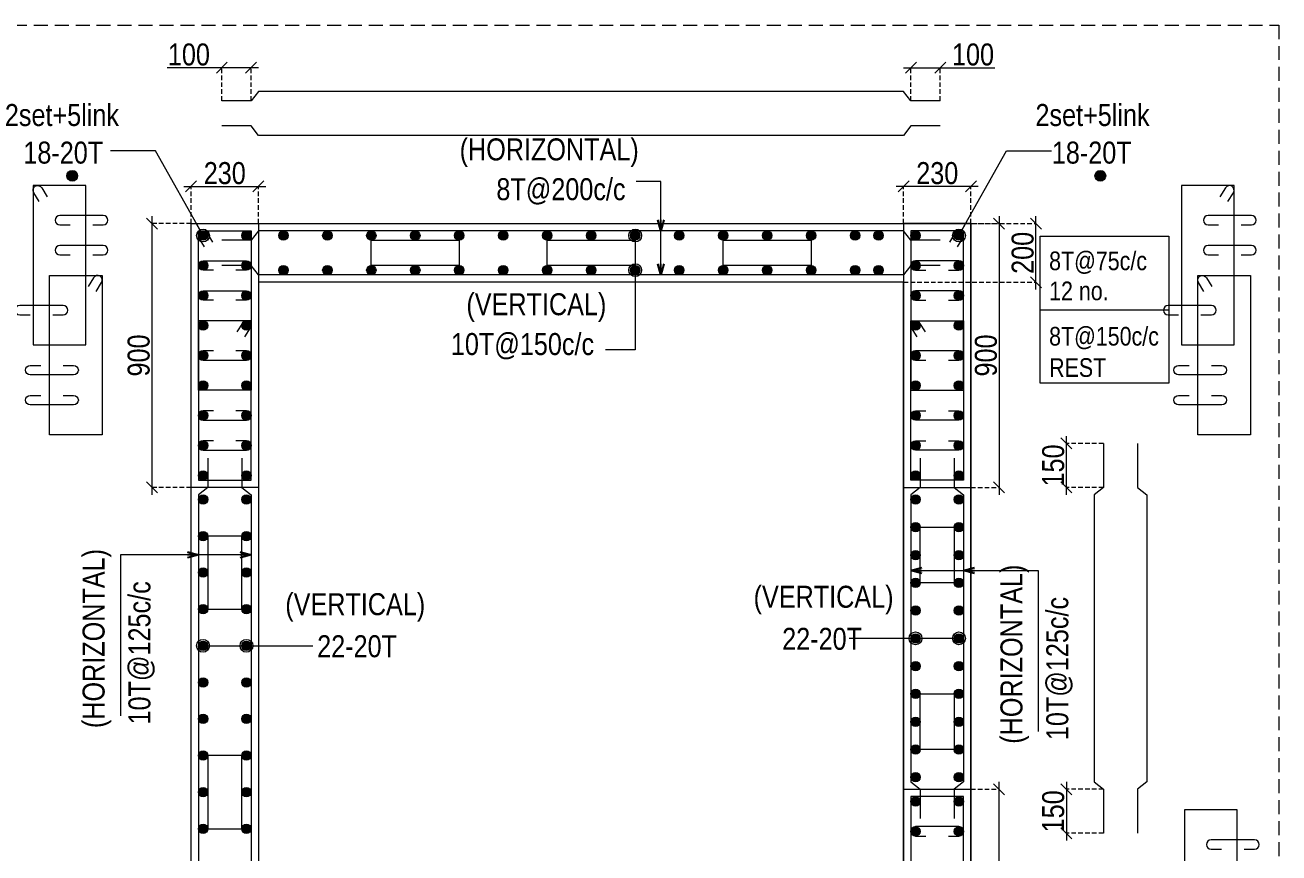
# Model space of a CAD drawing. Header units: millimetres. Extents: x 1112055 to 3390982, y -148532 to 766891.
# Drawn here: x 2625338 to 2642443, y 354300 to 365593 of the extents above; entities that cross this region are included whole.
import ezdxf

# ---------------------------------------------------------------- set-up
doc = ezdxf.new("R2010")
doc.units = ezdxf.units.MM
doc.header["$PDMODE"] = 35
doc.header["$PDSIZE"] = -25
doc.linetypes.add('DASHED2', pattern=[0.375, 0.25, -0.125])
doc.linetypes.add('Hidden', pattern=[9.525, 6.35, -3.175])
for name, color, linetype, lineweight in [('B COL. SIZE DIM', 220, 'Continuous', 25), ('B COLUMN', 1, 'Hidden', 9), ('B P.C.C', 251, 'Continuous', 0), ('B STEEL', 34, 'Continuous', 15), ('B STEEL TEXT', 7, 'Continuous', 15)]:
    doc.layers.add(name, color=color, linetype=linetype, lineweight=lineweight)
doc.styles.add('ARIAL', font='arial.ttf')
doc.styles.add('dim inside', font='romans.shx', dxfattribs={"width": 0.8, "height": 125})
doc.styles.add('SWINC', font='swissc.ttf')
doc.dimstyles.new('DIM 1', dxfattribs={"dimscale": 0, "dimtxt": 230, "dimasz": 150, "dimexe": 0.18, "dimexo": 0.0625, "dimgap": 0.5, "dimtad": 1, "dimdec": 0, "dimzin": 0, "dimdsep": 46, "dimtxsty": 'ARIAL', "dimblk": 'OBLIQUE', "dimcen": 6, "dimse1": 1, "dimse2": 1, "dimclrd": 256, "dimclrt": 256, "dimadec": 0, "dimazin": 2, "dimtfac": 0.75, "dimtdec": 0, "dimtix": 1, "dimtofl": 0, "dimtmove": 1, "dimatfit": 3, "dimldrblk": 'OPEN30', "dimfxl": 0.18, "dimfrac": 1, "dimtolj": 1, "dimtzin": 0, "dimlwd": -1, "dimarcsym": 0})
doc.dimstyles.new('dim inside', dxfattribs={"dimtxt": 125, "dimasz": 100, "dimexe": 0, "dimexo": 0, "dimgap": 10, "dimtad": 0, "dimdec": 0, "dimzin": 0, "dimdsep": 46, "dimtxsty": 'dim inside', "dimblk": 'SMALL', "dimcen": 0.09, "dimadec": 0, "dimazin": 0, "dimtfac": 1, "dimtdec": 0, "dimtofl": 0, "dimtmove": 0, "dimatfit": 3, "dimfxl": 1, "dimtolj": 1, "dimtzin": 0, "dimarcsym": 2})

# ---------------------------------------------------------------- blocks, each defined once
blk = doc.blocks.new('_Oblique')
at = {"color": 0, "linetype": 'ByBlock', "lineweight": -2}
blk.add_line((-0.5, -0.5), (0.5, 0.5), dxfattribs=at)
blk = doc.blocks.new('*D1569')
at = {"layer": 'B COL. SIZE DIM', "color": 250, "linetype": 'DASHED2', "lineweight": 9, "ltscale": 250, "transparency": 16777216}
for p, q in [((2638242, 355168), (2638626, 355168)), ((2638242, 351568), (2638626, 351568))]:
    blk.add_line(p, q, dxfattribs=at)
at = {"layer": 'B COL. SIZE DIM', "color": 250, "lineweight": 9, "ltscale": 250, "transparency": 16777216}
blk.add_line((2638626, 351468), (2638626, 355268), dxfattribs=at)
at = {"layer": 'Defpoints', "color": 0, "ltscale": 250, "transparency": 16777216}
for p in [(2638242, 355168), (2638626, 355168), (2638242, 351568)]:
    blk.add_point(p, dxfattribs=at)
at = {"layer": 'B COL. SIZE DIM', "color": 250, "lineweight": 9, "ltscale": 250, "transparency": 16777216, "xscale": 150, "yscale": 150, "zscale": 150}
for p, rotation in [((2638626, 355168), 90), ((2638626, 351568), 270)]:
    blk.add_blockref('_Oblique', p, dxfattribs=dict(at, rotation=rotation))
at = {"layer": 'B COL. SIZE DIM', "color": 6, "ltscale": 250, "transparency": 16777216, "insert": (2638447, 353368), "char_height": 300, "attachment_point": 5, "rotation": 90, "style": 'SWINC'}
blk.add_mtext('\\A1;900', dxfattribs=at)
blk = doc.blocks.new('*D1534')
at = {"layer": 'B COL. SIZE DIM', "color": 250, "lineweight": 9, "ltscale": 250, "transparency": 16777216}
blk.add_line((2638342, 363393), (2637222, 363393), dxfattribs=at)
at = {"layer": 'B COL. SIZE DIM', "color": 250, "linetype": 'DASHED2', "lineweight": 9, "ltscale": 250, "transparency": 16777216}
for p, q in [((2637322, 362886), (2637322, 363393)), ((2638242, 362886), (2638242, 363393))]:
    blk.add_line(p, q, dxfattribs=at)
at = {"layer": 'Defpoints', "color": 0, "ltscale": 250, "transparency": 16777216}
for p in [(2637322, 363393), (2637322, 362886), (2638242, 362886)]:
    blk.add_point(p, dxfattribs=at)
at = {"layer": 'B COL. SIZE DIM', "color": 250, "lineweight": 9, "ltscale": 250, "transparency": 16777216, "xscale": 150, "yscale": 150, "zscale": 150, "rotation": 180}
blk.add_blockref('_Oblique', (2637322, 363393), dxfattribs=at)
at = {"layer": 'B COL. SIZE DIM', "color": 250, "lineweight": 9, "ltscale": 250, "transparency": 16777216, "xscale": 150, "yscale": 150, "zscale": 150}
blk.add_blockref('_Oblique', (2638242, 363393), dxfattribs=at)
at = {"layer": 'B COL. SIZE DIM', "color": 6, "ltscale": 250, "transparency": 16777216, "insert": (2637782, 363572), "char_height": 300, "attachment_point": 5, "style": 'SWINC'}
blk.add_mtext('\\A1;230', dxfattribs=at)
blk = doc.blocks.new('*D1570')
at = {"layer": 'B COL. SIZE DIM', "color": 250, "lineweight": 9, "ltscale": 250, "transparency": 16777216}
blk.add_line((2638626, 362986), (2638626, 359186), dxfattribs=at)
at = {"layer": 'B COL. SIZE DIM', "color": 250, "linetype": 'DASHED2', "lineweight": 9, "ltscale": 250, "transparency": 16777216}
for p, q in [((2638242, 362886), (2638626, 362886)), ((2638242, 359286), (2638626, 359286))]:
    blk.add_line(p, q, dxfattribs=at)
at = {"layer": 'Defpoints', "color": 0, "ltscale": 250, "transparency": 16777216}
for p in [(2638242, 362886), (2638242, 359286), (2638626, 359286)]:
    blk.add_point(p, dxfattribs=at)
at = {"layer": 'B COL. SIZE DIM', "color": 250, "lineweight": 9, "ltscale": 250, "transparency": 16777216, "xscale": 150, "yscale": 150, "zscale": 150}
for p, rotation in [((2638626, 362886), 90), ((2638626, 359286), 270)]:
    blk.add_blockref('_Oblique', p, dxfattribs=dict(at, rotation=rotation))
at = {"layer": 'B COL. SIZE DIM', "color": 6, "ltscale": 250, "transparency": 16777216, "insert": (2638447, 361086), "char_height": 300, "attachment_point": 5, "rotation": 90, "style": 'SWINC'}
blk.add_mtext('\\A1;900', dxfattribs=at)
blk = doc.blocks.new('_Open30')
at = {"color": 0, "linetype": 'ByBlock', "lineweight": -2}
for p, q in [((-1, 0.27), (0, 0)), ((0, 0), (-1, -0.27)), ((0, 0), (-1, 0))]:
    blk.add_line(p, q, dxfattribs=at)
blk = doc.blocks.new('*D1517')
at = {"layer": 'B COL. SIZE DIM', "color": 250, "lineweight": 9, "ltscale": 250, "transparency": 16777216}
blk.add_line((2639544, 359186), (2639544, 359986), dxfattribs=at)
at = {"layer": 'B COL. SIZE DIM', "color": 250, "linetype": 'DASHED2', "lineweight": 9, "ltscale": 250, "transparency": 16777216}
for p, q in [((2640049, 359886), (2639544, 359886)), ((2640049, 359286), (2639544, 359286))]:
    blk.add_line(p, q, dxfattribs=at)
at = {"layer": 'Defpoints', "color": 0, "ltscale": 250, "transparency": 16777216}
for p in [(2639544, 359886), (2640049, 359886), (2640049, 359286)]:
    blk.add_point(p, dxfattribs=at)
at = {"layer": 'B COL. SIZE DIM', "color": 250, "lineweight": 9, "ltscale": 250, "transparency": 16777216, "xscale": 150, "yscale": 150, "zscale": 150}
for p, rotation in [((2639544, 359886), 90), ((2639544, 359286), 270)]:
    blk.add_blockref('_Oblique', p, dxfattribs=dict(at, rotation=rotation))
at = {"layer": 'B COL. SIZE DIM', "color": 6, "ltscale": 250, "transparency": 16777216, "insert": (2639365, 359586), "char_height": 300, "attachment_point": 5, "rotation": 90, "style": 'SWINC'}
blk.add_mtext('\\A1;150', dxfattribs=at)
blk = doc.blocks.new('*D1518')
at = {"layer": 'B COL. SIZE DIM', "color": 250, "lineweight": 9, "ltscale": 250, "transparency": 16777216}
blk.add_line((2639544, 355268), (2639544, 354468), dxfattribs=at)
at = {"layer": 'B COL. SIZE DIM', "color": 250, "linetype": 'DASHED2', "lineweight": 9, "ltscale": 250, "transparency": 16777216}
for p, q in [((2640049, 355168), (2639544, 355168)), ((2640049, 354568), (2639544, 354568))]:
    blk.add_line(p, q, dxfattribs=at)
at = {"layer": 'Defpoints', "color": 0, "ltscale": 250, "transparency": 16777216}
for p in [(2640049, 355168), (2639544, 354568), (2640049, 354568)]:
    blk.add_point(p, dxfattribs=at)
at = {"layer": 'B COL. SIZE DIM', "color": 250, "lineweight": 9, "ltscale": 250, "transparency": 16777216, "xscale": 150, "yscale": 150, "zscale": 150}
for p, rotation in [((2639544, 355168), 90), ((2639544, 354568), 270)]:
    blk.add_blockref('_Oblique', p, dxfattribs=dict(at, rotation=rotation))
at = {"layer": 'B COL. SIZE DIM', "color": 6, "ltscale": 250, "transparency": 16777216, "insert": (2639365, 354868), "char_height": 300, "attachment_point": 5, "rotation": 90, "style": 'SWINC'}
blk.add_mtext('\\A1;150', dxfattribs=at)
blk = doc.blocks.new('*D1519')
at = {"layer": 'B COL. SIZE DIM', "color": 250, "lineweight": 9, "ltscale": 250, "transparency": 16777216}
blk.add_line((2627502, 363393), (2628622, 363393), dxfattribs=at)
at = {"layer": 'B COL. SIZE DIM', "color": 250, "linetype": 'DASHED2', "lineweight": 9, "ltscale": 250, "transparency": 16777216}
for p, q in [((2627602, 362886), (2627602, 363393)), ((2628522, 362886), (2628522, 363393))]:
    blk.add_line(p, q, dxfattribs=at)
at = {"layer": 'Defpoints', "color": 0, "ltscale": 250, "transparency": 16777216}
for p in [(2628522, 363393), (2627602, 362886), (2628522, 362886)]:
    blk.add_point(p, dxfattribs=at)
at = {"layer": 'B COL. SIZE DIM', "color": 250, "lineweight": 9, "ltscale": 250, "transparency": 16777216, "xscale": 150, "yscale": 150, "zscale": 150, "rotation": 180}
blk.add_blockref('_Oblique', (2627602, 363393), dxfattribs=at)
at = {"layer": 'B COL. SIZE DIM', "color": 250, "lineweight": 9, "ltscale": 250, "transparency": 16777216, "xscale": 150, "yscale": 150, "zscale": 150}
blk.add_blockref('_Oblique', (2628522, 363393), dxfattribs=at)
at = {"layer": 'B COL. SIZE DIM', "color": 6, "ltscale": 250, "transparency": 16777216, "insert": (2628062, 363572), "char_height": 300, "attachment_point": 5, "style": 'SWINC'}
blk.add_mtext('\\A1;230', dxfattribs=at)
blk = doc.blocks.new('*D1520')
at = {"layer": 'B COL. SIZE DIM', "color": 250, "lineweight": 9, "ltscale": 250, "transparency": 16777216}
blk.add_line((2627068, 362986), (2627068, 359186), dxfattribs=at)
at = {"layer": 'B COL. SIZE DIM', "color": 250, "linetype": 'DASHED2', "lineweight": 9, "ltscale": 250, "transparency": 16777216}
for p, q in [((2627602, 362886), (2627068, 362886)), ((2627602, 359286), (2627068, 359286))]:
    blk.add_line(p, q, dxfattribs=at)
at = {"layer": 'Defpoints', "color": 0, "ltscale": 250, "transparency": 16777216}
for p in [(2627602, 362886), (2627068, 359286), (2627602, 359286)]:
    blk.add_point(p, dxfattribs=at)
at = {"layer": 'B COL. SIZE DIM', "color": 250, "lineweight": 9, "ltscale": 250, "transparency": 16777216, "xscale": 150, "yscale": 150, "zscale": 150}
for p, rotation in [((2627068, 362886), 90), ((2627068, 359286), 270)]:
    blk.add_blockref('_Oblique', p, dxfattribs=dict(at, rotation=rotation))
at = {"layer": 'B COL. SIZE DIM', "color": 6, "ltscale": 250, "transparency": 16777216, "insert": (2626889, 361086), "char_height": 300, "attachment_point": 5, "rotation": 90, "style": 'SWINC'}
blk.add_mtext('\\A1;900', dxfattribs=at)
blk = doc.blocks.new('*D1562')
at = {"layer": 'B COL. SIZE DIM', "color": 250, "lineweight": 9, "ltscale": 250, "transparency": 16777216}
for p, q in [((2637322, 365011), (2637822, 365011)), ((2637822, 365011), (2638569, 365011))]:
    blk.add_line(p, q, dxfattribs=at)
at = {"layer": 'B COL. SIZE DIM', "color": 250, "linetype": 'DASHED2', "lineweight": 9, "ltscale": 250, "transparency": 16777216}
for p, q in [((2637422, 364561), (2637422, 365011)), ((2637822, 364561), (2637822, 365011))]:
    blk.add_line(p, q, dxfattribs=at)
at = {"layer": 'Defpoints', "color": 0, "ltscale": 250, "transparency": 16777216}
for p in [(2637822, 365011), (2637422, 364561), (2637822, 364561)]:
    blk.add_point(p, dxfattribs=at)
at = {"layer": 'B COL. SIZE DIM', "color": 250, "lineweight": 9, "ltscale": 250, "transparency": 16777216, "xscale": 150, "yscale": 150, "zscale": 150, "rotation": 180}
blk.add_blockref('_Oblique', (2637422, 365011), dxfattribs=at)
at = {"layer": 'B COL. SIZE DIM', "color": 250, "lineweight": 9, "ltscale": 250, "transparency": 16777216, "xscale": 150, "yscale": 150, "zscale": 150}
blk.add_blockref('_Oblique', (2637822, 365011), dxfattribs=at)
at = {"layer": 'B COL. SIZE DIM', "color": 6, "ltscale": 250, "transparency": 16777216, "insert": (2638270, 365190), "char_height": 300, "attachment_point": 5, "style": 'SWINC'}
blk.add_mtext('\\A1;100', dxfattribs=at)
blk = doc.blocks.new('*D1530')
at = {"layer": 'B COL. SIZE DIM', "color": 250, "lineweight": 9, "ltscale": 250, "transparency": 16777216}
for p, q in [((2628022, 365011), (2627274, 365011)), ((2628522, 365011), (2628022, 365011))]:
    blk.add_line(p, q, dxfattribs=at)
at = {"layer": 'B COL. SIZE DIM', "color": 250, "linetype": 'DASHED2', "lineweight": 9, "ltscale": 250, "transparency": 16777216}
for p, q in [((2628022, 364561), (2628022, 365011)), ((2628422, 364561), (2628422, 365011))]:
    blk.add_line(p, q, dxfattribs=at)
at = {"layer": 'Defpoints', "color": 0, "ltscale": 250, "transparency": 16777216}
for p in [(2628022, 365011), (2628022, 364561), (2628422, 364561)]:
    blk.add_point(p, dxfattribs=at)
at = {"layer": 'B COL. SIZE DIM', "color": 250, "lineweight": 9, "ltscale": 250, "transparency": 16777216, "xscale": 150, "yscale": 150, "zscale": 150, "rotation": 180}
blk.add_blockref('_Oblique', (2628022, 365011), dxfattribs=at)
at = {"layer": 'B COL. SIZE DIM', "color": 250, "lineweight": 9, "ltscale": 250, "transparency": 16777216, "xscale": 150, "yscale": 150, "zscale": 150}
blk.add_blockref('_Oblique', (2628422, 365011), dxfattribs=at)
at = {"layer": 'B COL. SIZE DIM', "color": 6, "ltscale": 250, "transparency": 16777216, "insert": (2627573, 365190), "char_height": 300, "attachment_point": 5, "style": 'SWINC'}
blk.add_mtext('\\A1;100', dxfattribs=at)
blk = doc.blocks.new('*D1580')
at = {"layer": 'B COL. SIZE DIM', "color": 250, "lineweight": 9, "ltscale": 250, "transparency": 16777216}
blk.add_line((2639127, 361986), (2639127, 362986), dxfattribs=at)
at = {"layer": 'B COL. SIZE DIM', "color": 250, "linetype": 'DASHED2', "lineweight": 9, "ltscale": 250, "transparency": 16777216}
for p, q in [((2637322, 362886), (2639127, 362886)), ((2637322, 362086), (2639127, 362086))]:
    blk.add_line(p, q, dxfattribs=at)
at = {"layer": 'Defpoints', "color": 0, "ltscale": 250, "transparency": 16777216}
for p in [(2637322, 362886), (2639127, 362886), (2637322, 362086)]:
    blk.add_point(p, dxfattribs=at)
at = {"layer": 'B COL. SIZE DIM', "color": 250, "lineweight": 9, "ltscale": 250, "transparency": 16777216, "xscale": 150, "yscale": 150, "zscale": 150}
for p, rotation in [((2639127, 362886), 90), ((2639127, 362086), 270)]:
    blk.add_blockref('_Oblique', p, dxfattribs=dict(at, rotation=rotation))
at = {"layer": 'B COL. SIZE DIM', "color": 6, "ltscale": 250, "transparency": 16777216, "insert": (2638948, 362486), "char_height": 300, "attachment_point": 5, "rotation": 90, "style": 'SWINC'}
blk.add_mtext('\\A1;200', dxfattribs=at)

msp = doc.modelspace()

# ---------------------------------------------------------------- hatches: boundary and pattern name
at = {"layer": 'B STEEL', "lineweight": 13}
h = msp.add_hatch(color=256, dxfattribs=at)
h.dxf.hatch_style = 1
edge = h.paths.add_edge_path()
edge.add_arc((2625981.8, 363537.5), 73.3, 0, 360)
h = msp.add_hatch(color=256, dxfattribs=at)
h.dxf.hatch_style = 1
edge = h.paths.add_edge_path()
edge.add_arc((2640006.3, 363537.5), 73.3, 0, 360)
at = {"layer": 'B STEEL', "lineweight": 9, "ltscale": 0.5}
h = msp.add_hatch(color=34, dxfattribs=at)
edge = h.paths.add_edge_path()
edge.add_arc((2627765.5, 362721.9), 64, 360, 720, ccw=False)
h = msp.add_hatch(color=34, dxfattribs=at)
edge = h.paths.add_edge_path()
edge.add_arc((2628357.5, 362721.9), 64, -180, 180)
h = msp.add_hatch(color=34, dxfattribs=at)
edge = h.paths.add_edge_path()
edge.add_arc((2628861.5, 362721.9), 64, -180, 180)
h = msp.add_hatch(color=34, dxfattribs=at)
edge = h.paths.add_edge_path()
edge.add_arc((2629461.5, 362721.9), 64, -180, 180)
h = msp.add_hatch(color=34, dxfattribs=at)
edge = h.paths.add_edge_path()
edge.add_arc((2630061.5, 362721.9), 64, -180, 180)
h = msp.add_hatch(color=34, dxfattribs=at)
edge = h.paths.add_edge_path()
edge.add_arc((2630661.5, 362721.9), 64, -180, 180)
h = msp.add_hatch(color=34, dxfattribs=at)
edge = h.paths.add_edge_path()
edge.add_arc((2631261.5, 362721.9), 64, -180, 180)
h = msp.add_hatch(color=34, dxfattribs=at)
edge = h.paths.add_edge_path()
edge.add_arc((2631861.5, 362721.9), 64, -180, 180)
h = msp.add_hatch(color=34, dxfattribs=at)
edge = h.paths.add_edge_path()
edge.add_arc((2632461.5, 362721.9), 64, 0, 360, ccw=False)
h = msp.add_hatch(color=34, dxfattribs=at)
edge = h.paths.add_edge_path()
edge.add_arc((2633061.5, 362721.9), 64, -180, 180)
h = msp.add_hatch(color=34, dxfattribs=at)
edge = h.paths.add_edge_path()
edge.add_arc((2633661.5, 362721.9), 64, -180, 180)
h = msp.add_hatch(color=34, dxfattribs=at)
edge = h.paths.add_edge_path()
edge.add_arc((2634261.5, 362721.9), 64, 0, 360, ccw=False)
h = msp.add_hatch(color=34, dxfattribs=at)
edge = h.paths.add_edge_path()
edge.add_arc((2634861.5, 362721.9), 64, 0, 360, ccw=False)
h = msp.add_hatch(color=34, dxfattribs=at)
edge = h.paths.add_edge_path()
edge.add_arc((2635461.5, 362721.9), 64, 0, 360, ccw=False)
h = msp.add_hatch(color=34, dxfattribs=at)
edge = h.paths.add_edge_path()
edge.add_arc((2636061.5, 362721.9), 64, 0, 360, ccw=False)
h = msp.add_hatch(color=34, dxfattribs=at)
edge = h.paths.add_edge_path()
edge.add_arc((2636661.5, 362721.9), 64, 0, 360, ccw=False)
h = msp.add_hatch(color=34, dxfattribs=at)
edge = h.paths.add_edge_path()
edge.add_arc((2636981.5, 362721.9), 64, 0, 360, ccw=False)
h = msp.add_hatch(color=34, dxfattribs=at)
edge = h.paths.add_edge_path()
edge.add_arc((2637485.5, 362721.9), 64, 0, 360, ccw=False)
h = msp.add_hatch(color=34, dxfattribs=at)
edge = h.paths.add_edge_path()
edge.add_arc((2638077.5, 362721.9), 64, -540, -180)
at = {"layer": 'B STEEL', "lineweight": 30}
h = msp.add_hatch(color=34, dxfattribs=at)
edge = h.paths.add_edge_path()
edge.add_arc((2627765.5, 362312.9), 64, -180, 180)
h = msp.add_hatch(color=34, dxfattribs=at)
edge = h.paths.add_edge_path()
edge.add_arc((2628357.5, 362312.9), 64, -180, 180)
at = {"layer": 'B STEEL', "lineweight": 9, "ltscale": 0.5}
h = msp.add_hatch(color=34, dxfattribs=at)
edge = h.paths.add_edge_path()
edge.add_arc((2628861.5, 362249.9), 64, -180, 180)
h = msp.add_hatch(color=34, dxfattribs=at)
edge = h.paths.add_edge_path()
edge.add_arc((2629461.5, 362249.9), 64, -180, 180)
h = msp.add_hatch(color=34, dxfattribs=at)
edge = h.paths.add_edge_path()
edge.add_arc((2630061.5, 362249.9), 64, -180, 180)
h = msp.add_hatch(color=34, dxfattribs=at)
edge = h.paths.add_edge_path()
edge.add_arc((2630661.5, 362249.9), 64, -180, 180)
h = msp.add_hatch(color=34, dxfattribs=at)
edge = h.paths.add_edge_path()
edge.add_arc((2631261.5, 362249.9), 64, -180, 180)
h = msp.add_hatch(color=34, dxfattribs=at)
edge = h.paths.add_edge_path()
edge.add_arc((2631861.5, 362249.9), 64, -180, 180)
h = msp.add_hatch(color=34, dxfattribs=at)
edge = h.paths.add_edge_path()
edge.add_arc((2632461.5, 362249.9), 64, 0, 360, ccw=False)
h = msp.add_hatch(color=34, dxfattribs=at)
edge = h.paths.add_edge_path()
edge.add_arc((2633061.5, 362249.9), 64, -180, 180)
h = msp.add_hatch(color=34, dxfattribs=at)
edge = h.paths.add_edge_path()
edge.add_arc((2633661.5, 362249.9), 64, -180, 180)
h = msp.add_hatch(color=34, dxfattribs=at)
edge = h.paths.add_edge_path()
edge.add_arc((2634261.5, 362249.9), 64, 0, 360, ccw=False)
h = msp.add_hatch(color=34, dxfattribs=at)
edge = h.paths.add_edge_path()
edge.add_arc((2634861.5, 362249.9), 64, 0, 360, ccw=False)
h = msp.add_hatch(color=34, dxfattribs=at)
edge = h.paths.add_edge_path()
edge.add_arc((2635461.5, 362249.9), 64, 0, 360, ccw=False)
h = msp.add_hatch(color=34, dxfattribs=at)
edge = h.paths.add_edge_path()
edge.add_arc((2636061.5, 362249.9), 64, 0, 360, ccw=False)
h = msp.add_hatch(color=34, dxfattribs=at)
edge = h.paths.add_edge_path()
edge.add_arc((2636661.5, 362249.9), 64, 0, 360, ccw=False)
h = msp.add_hatch(color=34, dxfattribs=at)
edge = h.paths.add_edge_path()
edge.add_arc((2636981.5, 362249.9), 64, 0, 360, ccw=False)
at = {"layer": 'B STEEL', "lineweight": 30}
h = msp.add_hatch(color=34, dxfattribs=at)
edge = h.paths.add_edge_path()
edge.add_arc((2637485.5, 362312.9), 64, -180, 180)
h = msp.add_hatch(color=34, dxfattribs=at)
edge = h.paths.add_edge_path()
edge.add_arc((2638077.5, 362312.9), 64, -180, 180)
h = msp.add_hatch(color=34, dxfattribs=at)
edge = h.paths.add_edge_path()
edge.add_arc((2627765.5, 361903.9), 64, -180, 180)
h = msp.add_hatch(color=34, dxfattribs=at)
edge = h.paths.add_edge_path()
edge.add_arc((2628357.5, 361903.9), 64, -180, 180)
h = msp.add_hatch(color=34, dxfattribs=at)
edge = h.paths.add_edge_path()
edge.add_arc((2637485.5, 361903.9), 64, -180, 180)
h = msp.add_hatch(color=34, dxfattribs=at)
edge = h.paths.add_edge_path()
edge.add_arc((2638077.5, 361903.9), 64, -180, 180)
h = msp.add_hatch(color=34, dxfattribs=at)
edge = h.paths.add_edge_path()
edge.add_arc((2627765.5, 361494.9), 64, -180, 180)
h = msp.add_hatch(color=34, dxfattribs=at)
edge = h.paths.add_edge_path()
edge.add_arc((2628357.5, 361494.9), 64, -180, 180)
h = msp.add_hatch(color=34, dxfattribs=at)
edge = h.paths.add_edge_path()
edge.add_arc((2637485.5, 361494.9), 64, -180, 180)
h = msp.add_hatch(color=34, dxfattribs=at)
edge = h.paths.add_edge_path()
edge.add_arc((2638077.5, 361494.9), 64, -180, 180)
h = msp.add_hatch(color=34, dxfattribs=at)
edge = h.paths.add_edge_path()
edge.add_arc((2627765.5, 361085.9), 64, -180, 180)
h = msp.add_hatch(color=34, dxfattribs=at)
edge = h.paths.add_edge_path()
edge.add_arc((2628357.5, 361085.9), 64, -180, 180)
h = msp.add_hatch(color=34, dxfattribs=at)
edge = h.paths.add_edge_path()
edge.add_arc((2637485.5, 361085.9), 64, -180, 180)
h = msp.add_hatch(color=34, dxfattribs=at)
edge = h.paths.add_edge_path()
edge.add_arc((2638077.5, 361085.9), 64, -180, 180)
h = msp.add_hatch(color=34, dxfattribs=at)
edge = h.paths.add_edge_path()
edge.add_arc((2627765.5, 360676.9), 64, -180, 180)
h = msp.add_hatch(color=34, dxfattribs=at)
edge = h.paths.add_edge_path()
edge.add_arc((2628357.5, 360676.9), 64, -180, 180)
h = msp.add_hatch(color=34, dxfattribs=at)
edge = h.paths.add_edge_path()
edge.add_arc((2637485.5, 360676.9), 64, -180, 180)
h = msp.add_hatch(color=34, dxfattribs=at)
edge = h.paths.add_edge_path()
edge.add_arc((2638077.5, 360676.9), 64, -180, 180)
h = msp.add_hatch(color=34, dxfattribs=at)
edge = h.paths.add_edge_path()
edge.add_arc((2627765.5, 360267.9), 64, -180, 180)
h = msp.add_hatch(color=34, dxfattribs=at)
edge = h.paths.add_edge_path()
edge.add_arc((2628357.5, 360267.9), 64, -180, 180)
h = msp.add_hatch(color=34, dxfattribs=at)
edge = h.paths.add_edge_path()
edge.add_arc((2637485.5, 360267.9), 64, -180, 180)
h = msp.add_hatch(color=34, dxfattribs=at)
edge = h.paths.add_edge_path()
edge.add_arc((2638077.5, 360267.9), 64, -180, 180)
h = msp.add_hatch(color=34, dxfattribs=at)
edge = h.paths.add_edge_path()
edge.add_arc((2627765.5, 359858.9), 64, -180, 180)
h = msp.add_hatch(color=34, dxfattribs=at)
edge = h.paths.add_edge_path()
edge.add_arc((2628357.5, 359858.9), 64, -180, 180)
h = msp.add_hatch(color=34, dxfattribs=at)
edge = h.paths.add_edge_path()
edge.add_arc((2637485.5, 359858.9), 64, -180, 180)
h = msp.add_hatch(color=34, dxfattribs=at)
edge = h.paths.add_edge_path()
edge.add_arc((2638077.5, 359858.9), 64, -180, 180)
at = {"layer": 'B STEEL', "lineweight": 9, "ltscale": 0.5}
h = msp.add_hatch(color=34, dxfattribs=at)
edge = h.paths.add_edge_path()
edge.add_arc((2627765.5, 359449.9), 64, -360, 0)
h = msp.add_hatch(color=34, dxfattribs=at)
edge = h.paths.add_edge_path()
edge.add_arc((2628357.5, 359449.9), 64, 180, 540, ccw=False)
h = msp.add_hatch(color=34, dxfattribs=at)
edge = h.paths.add_edge_path()
edge.add_arc((2637485.5, 359449.9), 64, -360, 0)
h = msp.add_hatch(color=34, dxfattribs=at)
edge = h.paths.add_edge_path()
edge.add_arc((2638077.5, 359449.9), 64, 180, 540, ccw=False)
h = msp.add_hatch(color=34, dxfattribs=at)
edge = h.paths.add_edge_path()
edge.add_arc((2627765.5, 359121.9), 64, -360, 0)
h = msp.add_hatch(color=34, dxfattribs=at)
edge = h.paths.add_edge_path()
edge.add_arc((2628357.5, 359121.9), 64, 180, 540, ccw=False)
h = msp.add_hatch(color=34, dxfattribs=at)
edge = h.paths.add_edge_path()
edge.add_arc((2637485.5, 359121.9), 64, -360, 0)
h = msp.add_hatch(color=34, dxfattribs=at)
edge = h.paths.add_edge_path()
edge.add_arc((2638077.5, 359121.9), 64, 180, 540, ccw=False)
h = msp.add_hatch(color=34, dxfattribs=at)
edge = h.paths.add_edge_path()
edge.add_arc((2637485.5, 358742.9), 64, -360, 0)
h = msp.add_hatch(color=34, dxfattribs=at)
edge = h.paths.add_edge_path()
edge.add_arc((2638077.5, 358742.9), 64, 180, 540, ccw=False)
h = msp.add_hatch(color=34, dxfattribs=at)
edge = h.paths.add_edge_path()
edge.add_arc((2627765.5, 358622.9), 64, -360, 0)
h = msp.add_hatch(color=34, dxfattribs=at)
edge = h.paths.add_edge_path()
edge.add_arc((2628357.5, 358622.9), 64, 180, 540, ccw=False)
h = msp.add_hatch(color=34, dxfattribs=at)
edge = h.paths.add_edge_path()
edge.add_arc((2637485.5, 358363.9), 64, -360, 0)
h = msp.add_hatch(color=34, dxfattribs=at)
edge = h.paths.add_edge_path()
edge.add_arc((2638077.5, 358363.9), 64, 180, 540, ccw=False)
h = msp.add_hatch(color=34, dxfattribs=at)
edge = h.paths.add_edge_path()
edge.add_arc((2627765.5, 358123.9), 64, -360, 0)
h = msp.add_hatch(color=34, dxfattribs=at)
edge = h.paths.add_edge_path()
edge.add_arc((2628357.5, 358123.9), 64, 180, 540, ccw=False)
h = msp.add_hatch(color=34, dxfattribs=at)
edge = h.paths.add_edge_path()
edge.add_arc((2637485.5, 357984.9), 64, -360, 0)
h = msp.add_hatch(color=34, dxfattribs=at)
edge = h.paths.add_edge_path()
edge.add_arc((2638077.5, 357984.9), 64, 180, 540, ccw=False)
h = msp.add_hatch(color=34, dxfattribs=at)
edge = h.paths.add_edge_path()
edge.add_arc((2627765.5, 357624.9), 64, -360, 0)
h = msp.add_hatch(color=34, dxfattribs=at)
edge = h.paths.add_edge_path()
edge.add_arc((2628357.5, 357624.9), 64, 180, 540, ccw=False)
h = msp.add_hatch(color=34, dxfattribs=at)
edge = h.paths.add_edge_path()
edge.add_arc((2637485.5, 357605.9), 64, -360, 0)
h = msp.add_hatch(color=34, dxfattribs=at)
edge = h.paths.add_edge_path()
edge.add_arc((2638077.5, 357605.9), 64, 180, 540, ccw=False)
h = msp.add_hatch(color=34, dxfattribs=at)
edge = h.paths.add_edge_path()
edge.add_arc((2627765.5, 357125.9), 64, -360, 0)
h = msp.add_hatch(color=34, dxfattribs=at)
edge = h.paths.add_edge_path()
edge.add_arc((2628357.5, 357125.9), 64, 180, 540, ccw=False)
h = msp.add_hatch(color=34, dxfattribs=at)
edge = h.paths.add_edge_path()
edge.add_arc((2637485.5, 357226.9), 64, -360, 0)
h = msp.add_hatch(color=34, dxfattribs=at)
edge = h.paths.add_edge_path()
edge.add_arc((2638077.5, 357226.9), 64, 180, 540, ccw=False)
h = msp.add_hatch(color=34, dxfattribs=at)
edge = h.paths.add_edge_path()
edge.add_arc((2637485.5, 356847.9), 64, -360, 0)
h = msp.add_hatch(color=34, dxfattribs=at)
edge = h.paths.add_edge_path()
edge.add_arc((2638077.5, 356847.9), 64, 180, 540, ccw=False)
h = msp.add_hatch(color=34, dxfattribs=at)
edge = h.paths.add_edge_path()
edge.add_arc((2627765.5, 356626.9), 64, -360, 0)
h = msp.add_hatch(color=34, dxfattribs=at)
edge = h.paths.add_edge_path()
edge.add_arc((2628357.5, 356626.9), 64, 180, 540, ccw=False)
h = msp.add_hatch(color=34, dxfattribs=at)
edge = h.paths.add_edge_path()
edge.add_arc((2637485.5, 356468.9), 64, -360, 0)
h = msp.add_hatch(color=34, dxfattribs=at)
edge = h.paths.add_edge_path()
edge.add_arc((2638077.5, 356468.9), 64, 180, 540, ccw=False)
h = msp.add_hatch(color=34, dxfattribs=at)
edge = h.paths.add_edge_path()
edge.add_arc((2627765.5, 356127.9), 64, -360, 0)
h = msp.add_hatch(color=34, dxfattribs=at)
edge = h.paths.add_edge_path()
edge.add_arc((2628357.5, 356127.9), 64, 180, 540, ccw=False)
h = msp.add_hatch(color=34, dxfattribs=at)
edge = h.paths.add_edge_path()
edge.add_arc((2637485.5, 356089.9), 64, -360, 0)
h = msp.add_hatch(color=34, dxfattribs=at)
edge = h.paths.add_edge_path()
edge.add_arc((2638077.5, 356089.9), 64, 180, 540, ccw=False)
h = msp.add_hatch(color=34, dxfattribs=at)
edge = h.paths.add_edge_path()
edge.add_arc((2627765.5, 355628.9), 64, -360, 0)
h = msp.add_hatch(color=34, dxfattribs=at)
edge = h.paths.add_edge_path()
edge.add_arc((2628357.5, 355628.9), 64, 180, 540, ccw=False)
h = msp.add_hatch(color=34, dxfattribs=at)
edge = h.paths.add_edge_path()
edge.add_arc((2637485.5, 355710.9), 64, -360, 0)
h = msp.add_hatch(color=34, dxfattribs=at)
edge = h.paths.add_edge_path()
edge.add_arc((2638077.5, 355710.9), 64, 180, 540, ccw=False)
h = msp.add_hatch(color=34, dxfattribs=at)
edge = h.paths.add_edge_path()
edge.add_arc((2637485.5, 355331.9), 64, 0, 360, ccw=False)
h = msp.add_hatch(color=34, dxfattribs=at)
edge = h.paths.add_edge_path()
edge.add_arc((2638077.5, 355331.9), 64, -540, -180)
h = msp.add_hatch(color=34, dxfattribs=at)
edge = h.paths.add_edge_path()
edge.add_arc((2627765.5, 355129.9), 64, -360, 0)
h = msp.add_hatch(color=34, dxfattribs=at)
edge = h.paths.add_edge_path()
edge.add_arc((2628357.5, 355129.9), 64, 180, 540, ccw=False)
h = msp.add_hatch(color=34, dxfattribs=at)
edge = h.paths.add_edge_path()
edge.add_arc((2637485.5, 355003.9), 64, 0, 360, ccw=False)
h = msp.add_hatch(color=34, dxfattribs=at)
edge = h.paths.add_edge_path()
edge.add_arc((2638077.5, 355003.9), 64, -540, -180)
h = msp.add_hatch(color=34, dxfattribs=at)
edge = h.paths.add_edge_path()
edge.add_arc((2627765.5, 354630.9), 64, -360, 0)
h = msp.add_hatch(color=34, dxfattribs=at)
edge = h.paths.add_edge_path()
edge.add_arc((2628357.5, 354630.9), 64, 180, 540, ccw=False)
at = {"layer": 'B STEEL', "lineweight": 30}
h = msp.add_hatch(color=34, dxfattribs=at)
edge = h.paths.add_edge_path()
edge.add_arc((2637485.5, 354594.9), 64, -180, 180)
h = msp.add_hatch(color=34, dxfattribs=at)
edge = h.paths.add_edge_path()
edge.add_arc((2638077.5, 354594.9), 64, -180, 180)

# ---------------------------------------------------------------- linework, layer by layer
at = {"layer": 'B COLUMN', "color": 1, "linetype": 'ByBlock', "lineweight": 20}
for points in [[(2628521.5, 353967.9), (2627601.5, 353967.9), (2627601.5, 362885.9), (2638241.5, 362885.9), (2638241.5, 351567.9), (2637321.5, 351567.9), (2637321.5, 362085.9), (2628521.5, 362085.9)], [(2628521.5, 359285.9), (2627601.5, 359285.9), (2627601.5, 362885.9), (2628521.5, 362885.9)], [(2637321.5, 351567.9), (2638241.5, 351567.9), (2638241.5, 362885.9), (2637321.5, 362885.9)], [(2637321.5, 359285.9), (2638241.5, 359285.9), (2638241.5, 362885.9), (2637321.5, 362885.9)], [(2637321.5, 355167.9), (2638241.5, 355167.9), (2638241.5, 351567.9), (2637321.5, 351567.9)]]:
    msp.add_lwpolyline(points, close=True, dxfattribs=at)
at = {"layer": 'B P.C.C', "color": 250, "lineweight": 0, "ltscale": 30}
msp.add_line((2639186.5, 361710.8), (2640939.7, 361710.8), dxfattribs=at)
at = {"layer": 'B P.C.C', "color": 250, "linetype": 'Hidden', "lineweight": 0, "ltscale": 30}
msp.add_lwpolyline([(2642442.9, 347434.9), (2623171.1, 347434.9), (2623171.1, 365593.1), (2642442.9, 365593.1)], close=True, dxfattribs=at)
at = {"layer": 'B P.C.C', "color": 250, "lineweight": 0, "ltscale": 30}
msp.add_lwpolyline([(2639186.5, 362713.4), (2640939.7, 362713.4), (2640939.7, 360708.2), (2639186.5, 360708.2)], close=True, dxfattribs=at)
at = {"layer": 'B STEEL', "lineweight": 13}
for points in [[(2637821.5, 364560.6), (2637421.5, 364560.6), (2637321.5, 364688.7), (2628521.5, 364688.7), (2628421.5, 364560.6), (2628021.5, 364560.6)], [(2637821.5, 364216.7), (2637421.5, 364216.7), (2637321.5, 364088.7), (2628521.5, 364088.7), (2628421.5, 364216.7), (2628021.5, 364216.7)], [(2637821.5, 362657.8), (2637421.5, 362657.8), (2637321.5, 362785.9), (2628521.5, 362785.9), (2628421.5, 362657.8), (2628021.5, 362657.8)], [(2637821.5, 362313.9), (2637421.5, 362313.9), (2637321.5, 362185.9), (2628521.5, 362185.9), (2628421.5, 362313.9), (2628021.5, 362313.9)], [(2640048.8, 359885.9), (2640048.8, 359285.9), (2639920.8, 359185.9), (2639920.8, 355267.9), (2640048.8, 355167.9), (2640048.8, 354567.9)], [(2640512.8, 359885.9), (2640512.8, 359285.9), (2640640.8, 359185.9), (2640640.8, 355267.9), (2640512.8, 355167.9), (2640512.8, 354567.9)], [(2627829.6, 359685.9), (2627829.6, 359285.9), (2627701.5, 359185.9), (2627701.5, 354067.9), (2627829.6, 353967.9), (2627829.6, 353567.9)], [(2628293.5, 359685.9), (2628293.5, 359285.9), (2628421.5, 359185.9), (2628421.5, 354067.9), (2628293.5, 353967.9), (2628293.5, 353567.9)], [(2637549.6, 359685.9), (2637549.6, 359285.9), (2637421.5, 359185.9), (2637421.5, 355267.9), (2637549.6, 355167.9), (2637549.6, 354767.9)], [(2638013.5, 359685.9), (2638013.5, 359285.9), (2638141.5, 359185.9), (2638141.5, 355267.9), (2638013.5, 355167.9), (2638013.5, 354767.9)]]:
    msp.add_lwpolyline(points, dxfattribs=at)
for points in [[(2625446.8, 361230.9), (2626166.8, 361230.9), (2626166.8, 363404), (2625446.8, 363404)], [(2641111.6, 361230.9), (2641831.6, 361230.9), (2641831.6, 363404), (2641111.6, 363404)], [(2628421.5, 360612.9), (2627701.5, 360612.9), (2627701.5, 362785.9), (2628421.5, 362785.9)], [(2637421.5, 360612.9), (2638141.5, 360612.9), (2638141.5, 362785.9), (2637421.5, 362785.9)], [(2625670.8, 362177), (2626390.8, 362177), (2626390.8, 360004), (2625670.8, 360004)], [(2641335.6, 362177), (2642055.6, 362177), (2642055.6, 360004), (2641335.6, 360004)], [(2628421.5, 361558.9), (2627701.5, 361558.9), (2627701.5, 359385.9), (2628421.5, 359385.9)], [(2637421.5, 361558.9), (2638141.5, 361558.9), (2638141.5, 359385.9), (2637421.5, 359385.9)], [(2637421.5, 352894.9), (2638141.5, 352894.9), (2638141.5, 355067.9), (2637421.5, 355067.9)], [(2641152.7, 352715), (2641872.7, 352715), (2641872.7, 354888), (2641152.7, 354888)]]:
    msp.add_lwpolyline(points, close=True, dxfattribs=at)
at = {"layer": 'B STEEL', "color": 34, "lineweight": 9, "ltscale": 0.5}
for points in [[(2625531.1, 363184.9), (2625456.3, 363306.4, -1), (2625565.4, 363373.5), (2625640.1, 363252)], [(2641747.4, 363184.9), (2641822.1, 363306.4, 1), (2641713.1, 363373.5), (2641638.3, 363252)], [(2626261.3, 362866.9), (2626404, 362866.9, 1), (2626404, 362995), (2625812, 362995, 1), (2625812, 362866.9), (2625954.7, 362866.9)], [(2641926.1, 362866.9), (2642068.8, 362866.9, 1), (2642068.8, 362995), (2641476.8, 362995, 1), (2641476.8, 362866.9), (2641619.5, 362866.9)], [(2627785.8, 362566.8), (2627711, 362688.3, -1), (2627820.1, 362755.4), (2627894.8, 362633.9)], [(2638057.3, 362566.8), (2638132, 362688.3, 1), (2638023, 362755.4), (2637948.2, 362633.9)], [(2626261.3, 362457.9), (2626404, 362457.9, 1), (2626404, 362586), (2625812, 362586, 1), (2625812, 362457.9), (2625954.7, 362457.9)], [(2641926.1, 362457.9), (2642068.8, 362457.9, 1), (2642068.8, 362586), (2641476.8, 362586, 1), (2641476.8, 362457.9), (2641619.5, 362457.9)], [(2627908.2, 362248.8), (2627765.5, 362248.8, -1), (2627765.5, 362376.9), (2628357.5, 362376.9, -1), (2628357.5, 362248.8), (2628214.9, 362248.8)], [(2637934.9, 362248.8), (2638077.5, 362248.8, 1), (2638077.5, 362376.9), (2637485.5, 362376.9, 1), (2637485.5, 362248.8), (2637628.2, 362248.8)], [(2626306.5, 361957.9), (2626381.3, 362079.4, 1), (2626272.3, 362146.5), (2626197.5, 362025)], [(2641419.9, 361957.9), (2641345.1, 362079.4, -1), (2641454.1, 362146.5), (2641528.9, 362025)], [(2627908.2, 361839.9), (2627765.5, 361839.9, -1), (2627765.5, 361967.9), (2628357.5, 361967.9, -1), (2628357.5, 361839.9), (2628214.9, 361839.9)], [(2637934.9, 361839.9), (2638077.5, 361839.9, 1), (2638077.5, 361967.9), (2637485.5, 361967.9, 1), (2637485.5, 361839.9), (2637628.2, 361839.9)], [(2625714.6, 361639.9), (2625857.2, 361639.9, 1), (2625857.2, 361768), (2625265.3, 361768, 1), (2625265.3, 361639.9), (2625407.9, 361639.9)], [(2641379.4, 361639.9), (2641522, 361639.9, 1), (2641522, 361768), (2640930.1, 361768, 1), (2640930.1, 361639.9), (2641072.7, 361639.9)], [(2628337.3, 361339.8), (2628412, 361461.3, 1), (2628303, 361528.4), (2628228.2, 361406.9)], [(2637505.8, 361339.8), (2637431, 361461.3, -1), (2637540.1, 361528.4), (2637614.8, 361406.9)], [(2627908.2, 361149.9), (2627765.5, 361149.9, 1), (2627765.5, 361021.9), (2628357.5, 361021.9, 1), (2628357.5, 361149.9), (2628214.9, 361149.9)], [(2637934.9, 361021.9), (2638077.5, 361021.9, 1), (2638077.5, 361149.9), (2637485.5, 361149.9, 1), (2637485.5, 361021.9), (2637628.2, 361021.9)], [(2625858.1, 360950), (2626000.7, 360950, -1), (2626000.7, 360822), (2625408.8, 360822, -1), (2625408.8, 360950), (2625551.4, 360950)], [(2641522.9, 360950), (2641665.5, 360950, -1), (2641665.5, 360822), (2641073.6, 360822, -1), (2641073.6, 360950), (2641216.2, 360950)], [(2625858.1, 360541), (2626000.7, 360541, -1), (2626000.7, 360413), (2625408.8, 360413, -1), (2625408.8, 360541), (2625551.4, 360541)], [(2641522.9, 360541), (2641665.5, 360541, -1), (2641665.5, 360413), (2641073.6, 360413, -1), (2641073.6, 360541), (2641216.2, 360541)], [(2627908.2, 360331.9), (2627765.5, 360331.9, 1), (2627765.5, 360203.9), (2628357.5, 360203.9, 1), (2628357.5, 360331.9), (2628214.9, 360331.9)], [(2637934.9, 360331.9), (2638077.5, 360331.9, -1), (2638077.5, 360203.9), (2637485.5, 360203.9, -1), (2637485.5, 360331.9), (2637628.2, 360331.9)], [(2627908.2, 359922.9), (2627765.5, 359922.9, 1), (2627765.5, 359794.9), (2628357.5, 359794.9, 1), (2628357.5, 359922.9), (2628214.9, 359922.9)], [(2637934.9, 359922.9), (2638077.5, 359922.9, -1), (2638077.5, 359794.9), (2637485.5, 359794.9, -1), (2637485.5, 359922.9), (2637628.2, 359922.9)], [(2637934.9, 354530.8), (2638077.5, 354530.8, 1), (2638077.5, 354658.9), (2637485.5, 354658.9, 1), (2637485.5, 354530.8), (2637628.2, 354530.8)], [(2641967.2, 354350.9), (2642109.9, 354350.9, 1), (2642109.9, 354479), (2641517.9, 354479, 1), (2641517.9, 354350.9), (2641660.5, 354350.9)]]:
    msp.add_lwpolyline(points, format="xyb", dxfattribs=at)
at = {"layer": 'B STEEL', "color": 3, "lineweight": 13}
for points in [[(2630061.5, 362313.9), (2630061.5, 362657.8), (2631261.5, 362657.8), (2631261.5, 362313.9)], [(2632461.5, 362313.9), (2632461.5, 362657.8), (2633661.5, 362657.8), (2633661.5, 362313.9)], [(2634861.5, 362313.9), (2634861.5, 362657.8), (2636061.5, 362657.8), (2636061.5, 362313.9)], [(2638013.5, 357984.9), (2637549.6, 357984.9), (2637549.6, 358742.9), (2638013.5, 358742.9)], [(2627829.6, 357624.9), (2628293.5, 357624.9), (2628293.5, 358622.9), (2627829.6, 358622.9)], [(2638013.5, 355710.9), (2637549.6, 355710.9), (2637549.6, 356468.9), (2638013.5, 356468.9)], [(2627829.6, 354630.9), (2628293.5, 354630.9), (2628293.5, 355628.9), (2627829.6, 355628.9)]]:
    msp.add_lwpolyline(points, close=True, dxfattribs=at)
at = {"layer": 'B STEEL', "lineweight": 13}
for centre in [(2625981.8, 363537.5), (2640006.3, 363537.5)]:
    msp.add_circle(centre, 73.3, dxfattribs=at)
at = {"layer": 'B STEEL', "color": 34, "lineweight": 9, "ltscale": 0.5}
for centre in [(2627765.5, 362721.9), (2628357.5, 362721.9), (2628861.5, 362721.9), (2629461.5, 362721.9), (2630061.5, 362721.9), (2630661.5, 362721.9), (2631261.5, 362721.9), (2631861.5, 362721.9), (2632461.5, 362721.9), (2633061.5, 362721.9), (2633661.5, 362721.9), (2634261.5, 362721.9), (2634861.5, 362721.9), (2635461.5, 362721.9), (2636061.5, 362721.9), (2636661.5, 362721.9), (2636981.5, 362721.9), (2637485.5, 362721.9), (2638077.5, 362721.9), (2627765.5, 362312.9), (2628357.5, 362312.9), (2628861.5, 362249.9), (2629461.5, 362249.9), (2630061.5, 362249.9), (2630661.5, 362249.9), (2631261.5, 362249.9), (2631861.5, 362249.9), (2632461.5, 362249.9), (2633061.5, 362249.9), (2633661.5, 362249.9), (2634261.5, 362249.9), (2634861.5, 362249.9), (2635461.5, 362249.9), (2636061.5, 362249.9), (2636661.5, 362249.9), (2636981.5, 362249.9), (2637485.5, 362312.9), (2638077.5, 362312.9), (2627765.5, 361903.9), (2628357.5, 361903.9), (2637485.5, 361903.9), (2638077.5, 361903.9), (2627765.5, 361494.9), (2628357.5, 361494.9), (2637485.5, 361494.9), (2638077.5, 361494.9), (2627765.5, 361085.9), (2628357.5, 361085.9), (2637485.5, 361085.9), (2638077.5, 361085.9), (2627765.5, 360676.9), (2628357.5, 360676.9), (2637485.5, 360676.9), (2638077.5, 360676.9), (2627765.5, 360267.9), (2628357.5, 360267.9), (2637485.5, 360267.9), (2638077.5, 360267.9), (2627765.5, 359858.9), (2628357.5, 359858.9), (2637485.5, 359858.9), (2638077.5, 359858.9), (2627765.5, 359449.9), (2628357.5, 359449.9), (2637485.5, 359449.9), (2638077.5, 359449.9), (2627765.5, 359121.9), (2628357.5, 359121.9), (2637485.5, 359121.9), (2638077.5, 359121.9), (2637485.5, 358742.9), (2638077.5, 358742.9), (2627765.5, 358622.9), (2628357.5, 358622.9), (2637485.5, 358363.9), (2638077.5, 358363.9), (2627765.5, 358123.9), (2628357.5, 358123.9), (2637485.5, 357984.9), (2638077.5, 357984.9), (2627765.5, 357624.9), (2628357.5, 357624.9), (2637485.5, 357605.9), (2638077.5, 357605.9), (2627765.5, 357125.9), (2628357.5, 357125.9), (2637485.5, 357226.9), (2638077.5, 357226.9), (2637485.5, 356847.9), (2638077.5, 356847.9), (2627765.5, 356626.9), (2628357.5, 356626.9), (2637485.5, 356468.9), (2638077.5, 356468.9), (2627765.5, 356127.9), (2628357.5, 356127.9), (2637485.5, 356089.9), (2638077.5, 356089.9), (2627765.5, 355628.9), (2628357.5, 355628.9), (2637485.5, 355710.9), (2638077.5, 355710.9), (2637485.5, 355331.9), (2638077.5, 355331.9), (2627765.5, 355129.9), (2628357.5, 355129.9), (2637485.5, 355003.9), (2638077.5, 355003.9), (2627765.5, 354630.9), (2628357.5, 354630.9), (2637485.5, 354594.9), (2638077.5, 354594.9)]:
    msp.add_circle(centre, 64, dxfattribs=at)

# ---------------------------------------------------------------- texts
at = {"layer": 'B STEEL TEXT', "lineweight": 5, "style": 'SWINC'}
for s, height, p in [('2set+5link', 300, (2625062, 364216.3)), ('2set+5link', 300, (2639121.4, 364216.3)), ('18-20T', 300, (2625314.3, 363703.5)), ('(HORIZONTAL)', 300, (2631266.3, 363747.4)), ('18-20T', 300, (2639345.4, 363703.5)), ('8T@200c/c', 300, (2631767.1, 363204.3)), ('8T@75c/c', 255, (2639308, 362249.4)), ('(VERTICAL)', 300, (2631358.6, 361635.2)), ('12 no.', 255, (2639308, 361839.9)), ('8T@150c/c', 255, (2639308, 361221)), ('10T@150c/c', 300, (2631146.8, 361092)), ('REST', 255, (2639308, 360793.9)), ('(VERTICAL)', 300, (2628887.6, 357543.6)), ('(VERTICAL)', 300, (2635276.7, 357644.7)), ('22-20T', 300, (2635666.4, 357070.9)), ('22-20T', 300, (2629322.7, 356969.9))]:
    msp.add_text(s, height=height, dxfattribs=at).set_placement(p)
for s, p in [('(HORIZONTAL)', (2626422.4, 356003.3)), ('(HORIZONTAL)', (2638944, 355789.8)), ('10T@125c/c', (2627047.7, 356052.4)), ('10T@125c/c', (2639569.2, 355839))]:
    msp.add_text(s, height=300, rotation=90, dxfattribs=at).set_placement(p)

# ---------------------------------------------------------------- dimensions: what is measured, and where the dimension line sits
at = {"layer": 'B COL. SIZE DIM', "color": 250, "ltscale": 250}
for base, p1, p2, picture, middle in [((2628021.5, 365011.1), (2628421.5, 364560.6), (2628021.5, 364560.6), '*D1530', (2627572.6, 365190.1)), ((2628521.5, 363393.2), (2627601.5, 362885.9), (2628521.5, 362885.9), '*D1519', (2628061.5, 363572.4))]:
    dim = msp.add_linear_dim(base=base, p1=p1, p2=p2, dimstyle='dim inside', override={"dimtxt": 300, "dimasz": 150, "dimgap": 25, "dimtad": 3, "dimlfac": 0.25, "dimtxsty": 'SWINC', "dimblk1": 'Oblique', "dimblk2": 'Oblique', "dimsah": 1, "dimdle": 100, "dimclrd": 250, "dimclre": 250, "dimclrt": 6, "dimfxl": 1000, "dimlwd": 9, "dimlwe": 9}, dxfattribs=at)
    dim.commit()
    dim.dimension.update_dxf_attribs({"geometry": picture, "text_midpoint": middle})
for base, p1, p2, angle, picture, middle in [((2637821.5, 365011.1), (2637421.5, 364560.6), (2637821.5, 364560.6), 180, '*D1562', (2638270.4, 365190.1)), ((2637321.5, 363393.2), (2638241.5, 362885.9), (2637321.5, 362885.9), 180, '*D1534', (2637781.5, 363572.4)), ((2627068.2, 359285.9), (2627601.5, 362885.9), (2627601.5, 359285.9), 90, '*D1520', (2626889.2, 361085.9)), ((2639127, 362885.9), (2637321.5, 362085.9), (2637321.5, 362885.9), 90, '*D1580', (2638947.8, 362485.9)), ((2638626.3, 359285.9), (2638241.5, 362885.9), (2638241.5, 359285.9), 90, '*D1570', (2638447.3, 361085.9)), ((2639543.7, 359885.9), (2640048.8, 359285.9), (2640048.8, 359885.9), 270, '*D1517', (2639364.7, 359585.9)), ((2638626.3, 355167.9), (2638241.5, 351567.9), (2638241.5, 355167.9), 270, '*D1569', (2638447.3, 353367.9)), ((2639543.7, 354567.9), (2640048.8, 355167.9), (2640048.8, 354567.9), 90, '*D1518', (2639364.7, 354867.9))]:
    dim = msp.add_linear_dim(base=base, p1=p1, p2=p2, angle=angle, dimstyle='dim inside', override={"dimtxt": 300, "dimasz": 150, "dimgap": 25, "dimtad": 3, "dimlfac": 0.25, "dimtxsty": 'SWINC', "dimblk1": 'Oblique', "dimblk2": 'Oblique', "dimsah": 1, "dimdle": 100, "dimclrd": 250, "dimclre": 250, "dimclrt": 6, "dimfxl": 1000, "dimlwd": 9, "dimlwe": 9}, dxfattribs=at)
    dim.commit()
    dim.dimension.update_dxf_attribs({"geometry": picture, "text_midpoint": middle})

# ---------------------------------------------------------------- leaders
at = {"layer": 'B STEEL TEXT', "lineweight": 9}
for points in [[(2627765.5, 362721.9), (2627114.9, 363878), (2626501.8, 363878)], [(2638077.5, 362721.9), (2638728.1, 363878), (2639341.3, 363878)], [(2633661.5, 362721.9), (2633661.5, 361163.5), (2633257.6, 361163.5)], [(2633661.5, 362249.9), (2633661.5, 361163.5), (2633257.6, 361163.5)], [(2627765.5, 357125.9), (2629262, 357125.9)], [(2628357.5, 357125.9), (2629262, 357125.9)], [(2638077.5, 357226.9), (2636581, 357226.9)], [(2637485.5, 357226.9), (2636581, 357226.9)]]:
    msp.add_leader(points, dimstyle='DIM 1', override={"dimscale": 1, "dimasz": 175, "dimtad": 0, "dimtxsty": 'SWINC', "dimldrblk": 'DotBlank', "dimfxlon": 1, "dimarcsym": 2}, dxfattribs=at)
at = {"layer": 'B STEEL TEXT', "lineweight": 5}
for points in [[(2634010.6, 362185.9), (2634010.6, 363458.3), (2633674.8, 363458.3)], [(2634010.6, 362785.9), (2634010.6, 363458.3), (2633674.8, 363458.3)], [(2627701.5, 358366.1), (2626639, 358366.1), (2626639, 356171.9)], [(2628421.5, 358366.1), (2626639, 358366.1), (2626639, 356171.9)], [(2637421.5, 358152.6), (2639160.6, 358152.6), (2639160.6, 355958.4)], [(2638141.5, 358152.6), (2639160.6, 358152.6), (2639160.6, 355958.4)]]:
    msp.add_leader(points, dimstyle='DIM 1', override={"dimscale": 1, "dimtad": 0, "dimtxsty": 'SWINC', "dimfxlon": 1, "dimlwd": 5, "dimarcsym": 2}, dxfattribs=at)

doc.saveas('drawing.dxf')
